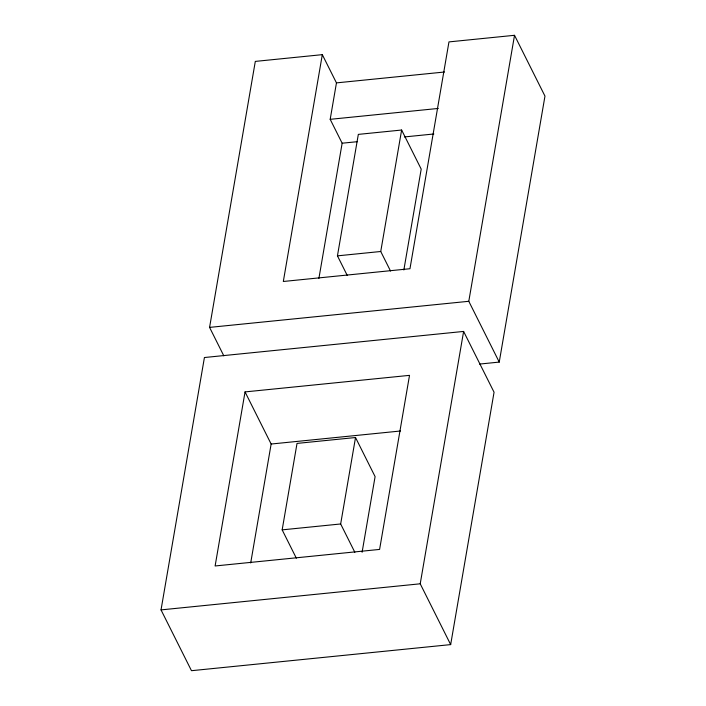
<?xml version="1.0" encoding="UTF-8"?>
<svg xmlns="http://www.w3.org/2000/svg" width="706" height="706" viewBox="0 0 706 706"><rect width="100%" height="100%" fill="white"/><g stroke="black" fill="none" stroke-linecap="round" stroke-linejoin="round"><path stroke-width="1.06" d="M161.03 609.896L204.422 357.527L463.613 331.432L494.059 392.227L450.666 644.604L191.476 670.7L161.03 609.896L420.22 583.8L450.666 644.604M223.82 355.833L209.576 327.39L255.307 61.404L322.315 54.653L336.453 82.884L330.187 119.323L342.145 143.212L318.9 278.429M245.044 391.909L215.118 565.974L379.599 549.418L409.524 375.354L245.044 391.909L271.139 444.03L250.701 562.956M322.315 54.653L283.318 281.482L409.965 268.73L448.963 41.901L514.524 35.3L544.97 96.104L499.239 362.09L479.55 364.075M296.352 558.199L282.162 529.862L297.023 443.412L355.524 437.526L375.098 476.612L362.099 552.251M347.228 275.402L337.442 255.854L358.33 134.387L401.626 130.028L421.2 169.113L403.858 269.974M390.533 271.042L380.746 251.495L401.626 130.028M354.853 552.304L340.663 523.967L355.524 437.526M420.22 583.8L463.613 331.432M499.239 362.09L468.793 301.294L514.524 35.3M336.453 82.884L444.542 72.003M330.187 119.323L438.276 108.442M342.145 143.212L357.43 141.677M404.379 136.946L433.863 133.981M337.442 255.854L380.746 251.495M209.576 327.39L468.793 301.294M271.139 444.03L400.531 430.995M282.162 529.862L340.663 523.967"/></g></svg>
